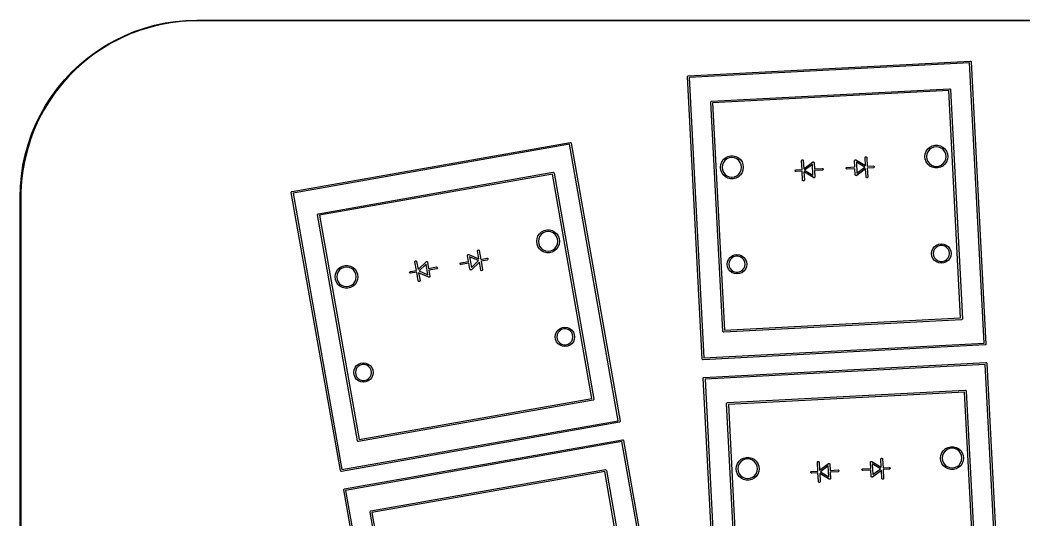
# Model space of a CAD drawing. Extents: x 66 to 221, y -158 to -58.
# Drawn here: x 66 to 122.9, y -86.3 to -58 of the extents above; entities that cross this region are included whole.
import ezdxf

# ---------------------------------------------------------------- set-up
doc = ezdxf.new("R2010")
doc.units = 0
doc.layers.add('BLACK', color=7, linetype='CONTINUOUS')

msp = doc.modelspace()

# ---------------------------------------------------------------- linework, layer by layer
at = {"layer": 'BLACK', "linetype": 'CONTINUOUS'}
for p, q in [((74.79162, -58.048094), (75.394706, -57.99329)), ((75.698587, -58.025), (75.096862, -58.061398)), ((75.394706, -57.99329), (76, -57.975)), ((76, -58.025), (75.698587, -58.025)), ((76, -57.975), (177, -57.975)), ((177, -58.025), (76, -58.025)), ((72.744642, -58.56633), (72.18099, -58.780095)), ((72.445086, -58.626462), (73.017532, -58.428923)), ((73.320172, -58.386988), (72.744642, -58.56633)), ((73.017532, -58.428923), (73.60086, -58.266308)), ((73.90548, -58.242722), (73.320172, -58.386988)), ((73.60086, -58.266308), (74.192943, -58.13921)), ((74.498432, -58.13406), (73.90548, -58.242722)), ((74.192943, -58.13921), (74.79162, -58.048094)), ((75.096862, -58.061398), (74.498432, -58.13406)), ((70.813688, -59.420793), (71.34115, -59.123303)), ((71.631274, -59.027503), (71.097499, -59.307649)), ((71.34115, -59.123303), (71.885612, -58.858204)), ((72.18099, -58.780095), (71.631274, -59.027503)), ((71.885612, -58.858204), (72.445086, -58.626462)), ((70.581612, -59.619514), (70.085496, -59.961958)), ((70.305151, -59.749587), (70.813688, -59.420793)), ((71.097499, -59.307649), (70.581612, -59.619514)), ((69.352195, -60.49618), (69.817393, -60.108486)), ((70.085496, -59.961958), (69.610962, -60.333732)), ((69.817393, -60.108486), (70.305151, -59.749587)), ((103.836448, -61.133929), (119.814521, -60.296554)), ((119.814521, -60.296554), (119.833828, -60.299353)), ((119.833828, -60.299353), (119.835441, -60.300805)), ((69.159741, -60.733479), (68.733479, -61.159741)), ((68.911255, -60.911255), (69.352195, -60.49618)), ((69.610962, -60.333732), (69.159741, -60.733479)), ((119.769916, -60.400803), (103.894434, -61.232802)), ((120.601965, -76.277242), (119.769916, -60.400803)), ((119.835441, -60.300805), (119.83665, -60.300981)), ((119.83665, -60.300981), (119.865089, -60.326588)), ((119.865089, -60.326588), (119.869891, -60.345496)), ((119.869891, -60.345496), (120.707266, -76.323569)), ((68.108486, -61.817393), (68.49618, -61.352195)), ((68.733479, -61.159741), (68.333732, -61.610962)), ((68.49618, -61.352195), (68.911255, -60.911255)), ((103.789134, -61.186477), (103.791933, -61.16717)), ((104.626509, -77.164548), (103.789134, -61.186477)), ((103.791933, -61.16717), (103.81754, -61.138731)), ((103.81754, -61.138731), (103.836448, -61.133929)), ((103.894434, -61.232802), (104.726483, -77.109241)), ((67.749587, -62.305151), (68.108486, -61.817393)), ((68.333732, -61.610962), (67.961958, -62.085496)), ((105.163239, -62.566453), (118.644738, -61.859918)), ((118.600133, -61.964167), (105.221225, -62.665327)), ((119.275174, -74.844718), (118.600133, -61.964167)), ((118.644738, -61.859918), (118.664045, -61.862717)), ((118.664045, -61.862717), (118.665658, -61.864169)), ((118.665658, -61.864169), (118.666867, -61.864345)), ((118.666867, -61.864345), (118.695306, -61.889952)), ((118.695306, -61.889952), (118.700108, -61.90886)), ((118.700108, -61.90886), (119.380475, -74.891044)), ((67.420793, -62.813688), (67.749587, -62.305151)), ((67.961958, -62.085496), (67.619514, -62.581612)), ((105.118724, -62.599694), (105.144331, -62.571255)), ((105.144331, -62.571255), (105.163239, -62.566453)), ((67.307649, -63.097499), (67.027503, -63.631274)), ((67.123303, -63.34115), (67.420793, -62.813688)), ((67.619514, -62.581612), (67.307649, -63.097499)), ((105.115925, -62.619001), (105.118724, -62.599694)), ((105.796292, -75.601185), (105.115925, -62.619001)), ((105.221225, -62.665327), (105.896266, -75.545877)), ((67.027503, -63.631274), (66.780095, -64.18099)), ((66.858204, -63.885612), (67.123303, -63.34115)), ((66.780095, -64.18099), (66.56633, -64.744642)), ((66.626462, -64.445086), (66.858204, -63.885612)), ((66.56633, -64.744642), (66.386988, -65.320172)), ((66.428923, -65.017532), (66.626462, -64.445086)), ((66.386988, -65.320172), (66.242722, -65.90548)), ((66.266308, -65.60086), (66.428923, -65.017532)), ((81.386552, -67.679112), (97.143477, -64.900742)), ((97.111909, -65.00965), (81.456156, -67.770182)), ((99.872606, -80.666346), (97.111909, -65.00965)), ((97.143477, -64.900742), (97.162981, -64.901167)), ((97.162981, -64.901167), (97.164759, -64.902412)), ((97.164759, -64.902412), (97.165979, -64.902439)), ((97.165979, -64.902439), (97.197327, -64.924389)), ((97.197327, -64.924389), (97.204397, -64.942572)), ((97.204397, -64.942572), (99.982768, -80.699495)), ((117.266626, -65.550502), (117.322192, -65.403987)), ((117.322192, -65.403987), (117.411206, -65.275027)), ((117.411206, -65.275027), (117.528496, -65.171117)), ((117.505473, -65.313792), (117.417314, -65.428684)), ((117.620365, -65.225633), (117.505473, -65.313792)), ((117.528496, -65.171117), (117.667245, -65.098296)), ((117.754159, -65.170214), (117.620365, -65.225633)), ((117.667245, -65.098296), (117.819389, -65.060796)), ((117.897738, -65.151311), (117.754159, -65.170214)), ((117.819389, -65.060796), (117.976087, -65.060796)), ((118.041317, -65.170214), (117.897738, -65.151311)), ((117.976087, -65.060796), (118.128231, -65.098296)), ((118.175111, -65.225633), (118.041317, -65.170214)), ((118.128231, -65.098296), (118.26698, -65.171117)), ((118.290003, -65.313792), (118.175111, -65.225633)), ((118.26698, -65.171117), (118.38427, -65.275027)), ((118.378162, -65.428684), (118.290003, -65.313792)), ((118.38427, -65.275027), (118.473284, -65.403987)), ((118.473284, -65.403987), (118.52885, -65.550502)), ((66.242722, -65.90548), (66.13406, -66.498432)), ((66.13921, -66.192943), (66.266308, -65.60086)), ((105.735268, -66.009456), (105.824282, -65.880496)), ((105.824282, -65.880496), (105.941572, -65.776586)), ((105.918549, -65.919261), (105.83039, -66.034153)), ((106.033441, -65.831102), (105.918549, -65.919261)), ((105.941572, -65.776586), (106.080321, -65.703765)), ((106.167235, -65.775683), (106.033441, -65.831102)), ((106.080321, -65.703765), (106.232465, -65.666265)), ((106.310814, -65.75678), (106.167235, -65.775683)), ((106.232465, -65.666265), (106.389163, -65.666265)), ((106.454393, -65.775683), (106.310814, -65.75678)), ((106.389163, -65.666265), (106.541307, -65.703765)), ((106.588187, -65.831102), (106.454393, -65.775683)), ((106.541307, -65.703765), (106.680056, -65.776586)), ((106.703079, -65.919261), (106.588187, -65.831102)), ((106.680056, -65.776586), (106.797346, -65.880496)), ((106.791238, -66.034153), (106.703079, -65.919261)), ((106.797346, -65.880496), (106.88636, -66.009456)), ((110.261624, -65.940357), (110.264423, -65.92105)), ((110.287792, -66.439671), (110.261624, -65.940357)), ((110.264423, -65.92105), (110.29003, -65.892611)), ((110.29003, -65.892611), (110.328245, -65.890608)), ((110.328245, -65.890608), (110.356684, -65.916215)), ((110.356684, -65.916215), (110.361486, -65.935123)), ((110.361486, -65.935123), (110.385381, -66.391071)), ((113.26602, -65.942477), (113.26708, -65.935164)), ((113.284337, -66.291997), (113.26602, -65.942477)), ((113.266461, -65.932737), (113.267745, -65.930572)), ((113.26708, -65.935164), (113.266461, -65.932737)), ((113.267745, -65.930572), (113.268819, -65.92317)), ((113.268819, -65.92317), (113.278561, -65.91235)), ((113.278561, -65.91235), (113.285993, -65.899829)), ((113.285993, -65.899829), (113.290981, -65.898556)), ((113.290981, -65.898556), (113.294426, -65.894731)), ((113.294426, -65.894731), (113.308965, -65.893968)), ((113.308965, -65.893968), (113.323074, -65.89037)), ((113.323074, -65.89037), (113.330128, -65.892859)), ((113.330128, -65.892859), (113.332641, -65.892728)), ((113.332641, -65.892728), (113.334501, -65.894403)), ((113.334501, -65.894403), (113.341471, -65.896863)), ((113.341471, -65.896863), (113.881242, -66.217229)), ((113.857347, -65.761281), (113.860146, -65.741974)), ((113.881242, -66.217229), (113.857347, -65.761281)), ((113.860146, -65.741974), (113.885753, -65.713535)), ((113.885753, -65.713535), (113.923968, -65.711532)), ((113.923968, -65.711532), (113.952407, -65.737139)), ((113.952407, -65.737139), (113.957209, -65.756047)), ((113.957209, -65.756047), (113.983377, -66.255362)), ((117.247738, -65.706057), (117.266626, -65.550502)), ((117.266626, -65.861612), (117.247738, -65.706057)), ((117.322192, -66.008127), (117.266626, -65.861612)), ((117.361895, -65.562478), (117.342992, -65.706057)), ((117.342992, -65.706057), (117.361895, -65.849636)), ((117.417314, -65.428684), (117.361895, -65.562478)), ((117.361895, -65.849636), (117.417314, -65.98343)), ((117.417314, -65.98343), (117.505473, -66.098322)), ((118.290003, -66.098322), (118.378162, -65.98343)), ((118.433581, -65.562478), (118.378162, -65.428684)), ((118.378162, -65.98343), (118.433581, -65.849636)), ((118.452484, -65.706057), (118.433581, -65.562478)), ((118.433581, -65.849636), (118.452484, -65.706057)), ((118.52885, -65.861612), (118.473284, -66.008127)), ((118.52885, -65.550502), (118.547738, -65.706057)), ((118.547738, -65.706057), (118.52885, -65.861612)), ((66.048094, -66.79162), (66.13921, -66.192943)), ((66.13406, -66.498432), (66.061398, -67.096862)), ((105.660814, -66.311526), (105.679702, -66.155971)), ((105.679702, -66.467081), (105.660814, -66.311526)), ((105.679702, -66.155971), (105.735268, -66.009456)), ((105.735268, -66.613596), (105.679702, -66.467081)), ((105.774971, -66.167947), (105.756068, -66.311526)), ((105.756068, -66.311526), (105.774971, -66.455105)), ((105.83039, -66.034153), (105.774971, -66.167947)), ((105.774971, -66.455105), (105.83039, -66.588899)), ((106.846657, -66.167947), (106.791238, -66.034153)), ((106.791238, -66.588899), (106.846657, -66.455105)), ((106.86556, -66.311526), (106.846657, -66.167947)), ((106.846657, -66.455105), (106.86556, -66.311526)), ((106.88636, -66.009456), (106.941926, -66.155971)), ((106.941926, -66.467081), (106.88636, -66.613596)), ((106.941926, -66.155971), (106.960814, -66.311526)), ((106.960814, -66.311526), (106.941926, -66.467081)), ((109.893756, -66.491231), (109.919363, -66.462792)), ((109.895759, -66.529446), (109.893756, -66.491231)), ((109.924198, -66.555053), (109.895759, -66.529446)), ((109.919363, -66.462792), (109.938271, -66.45799)), ((109.943505, -66.557852), (109.924198, -66.555053)), ((109.938271, -66.45799), (110.287792, -66.439671)), ((110.293025, -66.539533), (109.943505, -66.557852)), ((110.319194, -67.038849), (110.293025, -66.539533)), ((110.385381, -66.391071), (110.888709, -66.016039)), ((110.873541, -66.152047), (110.430355, -66.482268)), ((110.430355, -66.482268), (110.905631, -66.764355)), ((110.905631, -66.764355), (110.873541, -66.152047)), ((110.888709, -66.016039), (110.895382, -66.012864)), ((110.895382, -66.012864), (110.897058, -66.011004)), ((110.897058, -66.011004), (110.89957, -66.010872)), ((110.89957, -66.010872), (110.906326, -66.007659)), ((110.906326, -66.007659), (110.920733, -66.009763)), ((110.920733, -66.009763), (110.935273, -66.009001)), ((110.935273, -66.009001), (110.939097, -66.012444)), ((110.939097, -66.012444), (110.944193, -66.013189)), ((110.944193, -66.013189), (110.952895, -66.024868)), ((110.952895, -66.024868), (110.963712, -66.034608)), ((110.963712, -66.034608), (110.965552, -66.041855)), ((110.965552, -66.041855), (110.967058, -66.043876)), ((110.967058, -66.043876), (110.966695, -66.046356)), ((110.966695, -66.046356), (110.968514, -66.053516)), ((110.968514, -66.053516), (110.986831, -66.403037)), ((110.986831, -66.403037), (111.436215, -66.379486)), ((111.441449, -66.479348), (110.992065, -66.502899)), ((110.992065, -66.502899), (111.010383, -66.852419)), ((111.436215, -66.379486), (111.455522, -66.382285)), ((111.460357, -66.474546), (111.441449, -66.479348)), ((111.455522, -66.382285), (111.483961, -66.407892)), ((111.485964, -66.446107), (111.460357, -66.474546)), ((111.483961, -66.407892), (111.485964, -66.446107)), ((112.790438, -66.34879), (112.816045, -66.320351)), ((112.792441, -66.387005), (112.790438, -66.34879)), ((112.82088, -66.412612), (112.792441, -66.387005)), ((112.816045, -66.320351), (112.834953, -66.315549)), ((112.840187, -66.415411), (112.82088, -66.412612)), ((112.834953, -66.315549), (113.284337, -66.291997)), ((113.28957, -66.391859), (112.840187, -66.415411)), ((113.307888, -66.74138), (113.28957, -66.391859)), ((113.846047, -66.312627), (113.370771, -66.03054)), ((113.370771, -66.03054), (113.40286, -66.642849)), ((113.891021, -66.403824), (113.387693, -66.778858)), ((113.40286, -66.642849), (113.846047, -66.312627)), ((113.914916, -66.859773), (113.891021, -66.403824)), ((113.983377, -66.255362), (114.332897, -66.237045)), ((114.338131, -66.336907), (113.98861, -66.355224)), ((113.98861, -66.355224), (114.014778, -66.85454)), ((114.332897, -66.237045), (114.352204, -66.239844)), ((114.357039, -66.332105), (114.338131, -66.336907)), ((114.352204, -66.239844), (114.380643, -66.265451)), ((114.382646, -66.303666), (114.357039, -66.332105)), ((114.380643, -66.265451), (114.382646, -66.303666)), ((117.411206, -66.137087), (117.322192, -66.008127)), ((117.528496, -66.240997), (117.411206, -66.137087)), ((117.505473, -66.098322), (117.620365, -66.186481)), ((117.667245, -66.313818), (117.528496, -66.240997)), ((117.620365, -66.186481), (117.754159, -66.2419)), ((117.819389, -66.351318), (117.667245, -66.313818)), ((117.754159, -66.2419), (117.897738, -66.260803)), ((117.976087, -66.351318), (117.819389, -66.351318)), ((117.897738, -66.260803), (118.041317, -66.2419)), ((118.128231, -66.313818), (117.976087, -66.351318)), ((118.041317, -66.2419), (118.175111, -66.186481)), ((118.26698, -66.240997), (118.128231, -66.313818)), ((118.175111, -66.186481), (118.290003, -66.098322)), ((118.38427, -66.137087), (118.26698, -66.240997)), ((118.473284, -66.008127), (118.38427, -66.137087)), ((65.99329, -67.394706), (66.048094, -66.79162)), ((66.061398, -67.096862), (66.025, -67.698587)), ((82.878034, -68.939263), (96.172938, -66.595013)), ((96.141371, -66.703922), (82.947639, -69.030331)), ((98.381124, -79.406196), (96.141371, -66.703922)), ((96.172938, -66.595013), (96.192443, -66.595438)), ((96.192443, -66.595438), (96.194223, -66.596684)), ((96.194223, -66.596684), (96.195443, -66.596711)), ((96.195443, -66.596711), (96.226791, -66.618661)), ((96.226791, -66.618661), (96.233861, -66.636844)), ((96.233861, -66.636844), (98.491285, -79.439346)), ((105.824282, -66.742556), (105.735268, -66.613596)), ((105.941572, -66.846466), (105.824282, -66.742556)), ((105.83039, -66.588899), (105.918549, -66.703791)), ((105.918549, -66.703791), (106.033441, -66.79195)), ((106.080321, -66.919287), (105.941572, -66.846466)), ((106.033441, -66.79195), (106.167235, -66.847369)), ((106.232465, -66.956787), (106.080321, -66.919287)), ((106.167235, -66.847369), (106.310814, -66.866272)), ((106.389163, -66.956787), (106.232465, -66.956787)), ((106.310814, -66.866272), (106.454393, -66.847369)), ((106.541307, -66.919287), (106.389163, -66.956787)), ((106.454393, -66.847369), (106.588187, -66.79195)), ((106.680056, -66.846466), (106.541307, -66.919287)), ((106.588187, -66.79195), (106.703079, -66.703791)), ((106.797346, -66.742556), (106.680056, -66.846466)), ((106.703079, -66.703791), (106.791238, -66.588899)), ((106.88636, -66.613596), (106.797346, -66.742556)), ((110.323996, -67.057758), (110.319194, -67.038849)), ((110.352435, -67.083364), (110.323996, -67.057758)), ((110.39065, -67.081362), (110.352435, -67.083364)), ((110.416257, -67.052922), (110.39065, -67.081362)), ((110.934932, -66.898033), (110.39516, -66.577666)), ((110.39516, -66.577666), (110.419056, -67.033615)), ((110.419056, -67.033615), (110.416257, -67.052922)), ((110.941901, -66.900492), (110.934932, -66.898033)), ((110.943762, -66.902168), (110.941901, -66.900492)), ((110.946274, -66.902036), (110.943762, -66.902168)), ((110.953329, -66.904526), (110.946274, -66.902036)), ((110.967437, -66.900927), (110.953329, -66.904526)), ((110.981977, -66.900165), (110.967437, -66.900927)), ((110.985421, -66.896339), (110.981977, -66.900165)), ((110.99041, -66.895067), (110.985421, -66.896339)), ((110.997841, -66.882545), (110.99041, -66.895067)), ((111.007584, -66.871726), (110.997841, -66.882545)), ((111.008657, -66.864323), (111.007584, -66.871726)), ((111.009942, -66.862159), (111.008657, -66.864323)), ((111.010383, -66.852419), (111.009322, -66.859731)), ((111.009322, -66.859731), (111.009942, -66.862159)), ((113.309706, -66.748542), (113.307888, -66.74138)), ((113.309345, -66.751021), (113.309706, -66.748542)), ((113.310848, -66.753039), (113.309345, -66.751021)), ((113.31269, -66.760289), (113.310848, -66.753039)), ((113.323508, -66.77003), (113.31269, -66.760289)), ((113.332209, -66.781707), (113.323508, -66.77003)), ((113.337303, -66.782451), (113.332209, -66.781707)), ((113.341129, -66.785896), (113.337303, -66.782451)), ((113.35567, -66.785133), (113.341129, -66.785896)), ((113.370076, -66.787238), (113.35567, -66.785133)), ((113.376831, -66.784024), (113.370076, -66.787238)), ((113.379344, -66.783893), (113.376831, -66.784024)), ((113.381019, -66.782032), (113.379344, -66.783893)), ((113.387693, -66.778858), (113.381019, -66.782032)), ((113.919718, -66.878682), (113.914916, -66.859773)), ((113.948157, -66.904288), (113.919718, -66.878682)), ((113.986372, -66.902286), (113.948157, -66.904288)), ((114.011979, -66.873847), (113.986372, -66.902286)), ((114.014778, -66.85454), (114.011979, -66.873847)), ((65.975, -68), (65.99329, -67.394706)), ((81.346419, -67.71753), (81.368369, -67.686182)), ((81.368369, -67.686182), (81.386552, -67.679112)), ((65.975, -121.574927), (65.975, -68)), ((66.025, -67.698587), (66.025, -68)), ((66.025, -68), (66.025, -121.574927)), ((81.345994, -67.737034), (81.346419, -67.71753)), ((84.124365, -83.493958), (81.345994, -67.737034)), ((81.456156, -67.770182), (84.216854, -83.426879)), ((82.837476, -68.997185), (82.837901, -68.977681)), ((85.094902, -81.799686), (82.837476, -68.997185)), ((82.837901, -68.977681), (82.859851, -68.946333)), ((82.859851, -68.946333), (82.878034, -68.939263)), ((82.947639, -69.030331), (85.18739, -81.732607)), ((95.4137, -70.072491), (95.53099, -69.968581)), ((95.53099, -69.968581), (95.669739, -69.89576)), ((95.756654, -69.967677), (95.62286, -70.023096)), ((95.669739, -69.89576), (95.821884, -69.858259)), ((95.900233, -69.948774), (95.756654, -69.967677)), ((95.821884, -69.858259), (95.978582, -69.858259)), ((96.043812, -69.967677), (95.900233, -69.948774)), ((95.978582, -69.858259), (96.130727, -69.89576)), ((96.177607, -70.023096), (96.043812, -69.967677)), ((96.130727, -69.89576), (96.269476, -69.968581)), ((96.269476, -69.968581), (96.386766, -70.072491)), ((95.250232, -70.503521), (95.26912, -70.347966)), ((95.26912, -70.659076), (95.250232, -70.503521)), ((95.26912, -70.347966), (95.324686, -70.20145)), ((95.324686, -70.20145), (95.4137, -70.072491)), ((95.364389, -70.359942), (95.345486, -70.503521)), ((95.345486, -70.503521), (95.364389, -70.6471)), ((95.419808, -70.226148), (95.364389, -70.359942)), ((95.507968, -70.111256), (95.419808, -70.226148)), ((95.62286, -70.023096), (95.507968, -70.111256)), ((96.292498, -70.111256), (96.177607, -70.023096)), ((96.380658, -70.226148), (96.292498, -70.111256)), ((96.436077, -70.359942), (96.380658, -70.226148)), ((96.386766, -70.072491), (96.47578, -70.20145)), ((96.45498, -70.503521), (96.436077, -70.359942)), ((96.436077, -70.6471), (96.45498, -70.503521)), ((96.47578, -70.20145), (96.531346, -70.347966)), ((96.531346, -70.347966), (96.550234, -70.503521)), ((96.550234, -70.503521), (96.531346, -70.659076)), ((91.896689, -71.050732), (91.897114, -71.031228)), ((91.975971, -71.50037), (91.896689, -71.050732)), ((91.897114, -71.031228), (91.919064, -70.99988)), ((91.919064, -70.99988), (91.956751, -70.993235)), ((91.956751, -70.993235), (91.988099, -71.015185)), ((91.988099, -71.015185), (91.995169, -71.033368)), ((91.995169, -71.033368), (92.081992, -71.525771)), ((95.324686, -70.805592), (95.26912, -70.659076)), ((95.4137, -70.934551), (95.324686, -70.805592)), ((95.364389, -70.6471), (95.419808, -70.780895)), ((95.53099, -71.038461), (95.4137, -70.934551)), ((95.419808, -70.780895), (95.507968, -70.895786)), ((95.507968, -70.895786), (95.622859, -70.983946)), ((95.669739, -71.111282), (95.53099, -71.038461)), ((95.622859, -70.983946), (95.756654, -71.039365)), ((95.756654, -71.039365), (95.900233, -71.058268)), ((95.900233, -71.058268), (96.043812, -71.039365)), ((96.043812, -71.039365), (96.177607, -70.983946)), ((96.269476, -71.038461), (96.130727, -71.111282)), ((96.177607, -70.983946), (96.292498, -70.895786)), ((96.386766, -70.934551), (96.269476, -71.038461)), ((96.292498, -70.895786), (96.380658, -70.780895)), ((96.380658, -70.780895), (96.436077, -70.6471)), ((96.47578, -70.805592), (96.386766, -70.934551)), ((96.531346, -70.659076), (96.47578, -70.805592)), ((117.632764, -71.196891), (117.651505, -71.054541)), ((117.651505, -71.054541), (117.70645, -70.921891)), ((117.70645, -70.921891), (117.793855, -70.807982)), ((117.746553, -71.068808), (117.728137, -71.196891)), ((117.800307, -70.951101), (117.746553, -71.068808)), ((117.793855, -70.807982), (117.907764, -70.720577)), ((117.885047, -70.853307), (117.800307, -70.951101)), ((117.993905, -70.783348), (117.885047, -70.853307)), ((117.907764, -70.720577), (118.040414, -70.665632)), ((118.118064, -70.746891), (117.993905, -70.783348)), ((118.040414, -70.665632), (118.182764, -70.646891)), ((118.247464, -70.746891), (118.118064, -70.746891)), ((118.182764, -70.646891), (118.325114, -70.665632)), ((118.371623, -70.783348), (118.247464, -70.746891)), ((118.325114, -70.665632), (118.457764, -70.720577)), ((118.480481, -70.853307), (118.371623, -70.783348)), ((118.457764, -70.720577), (118.571673, -70.807982)), ((118.565221, -70.951101), (118.480481, -70.853307)), ((118.618975, -71.068808), (118.565221, -70.951101)), ((118.571673, -70.807982), (118.659078, -70.921891)), ((118.637391, -71.196891), (118.618975, -71.068808)), ((118.659078, -70.921891), (118.714023, -71.054541)), ((118.714023, -71.054541), (118.732764, -71.196891)), ((88.34959, -71.666682), (88.350015, -71.647178)), ((88.436414, -72.159086), (88.34959, -71.666682)), ((88.350015, -71.647178), (88.371965, -71.61583)), ((88.371965, -71.61583), (88.409652, -71.609185)), ((88.409652, -71.609185), (88.441, -71.631135)), ((88.441, -71.631135), (88.44807, -71.649318)), ((88.44807, -71.649318), (88.527353, -72.098955)), ((88.527353, -72.098955), (88.981225, -71.665377)), ((88.981225, -71.665377), (88.987461, -71.661413)), ((88.987461, -71.661413), (88.988898, -71.659361)), ((88.988898, -71.659361), (88.991377, -71.658923)), ((88.991377, -71.658923), (88.997689, -71.654912)), ((88.997689, -71.654912), (89.012242, -71.655244)), ((89.012242, -71.655244), (89.026585, -71.652716)), ((89.026585, -71.652716), (89.030802, -71.655669)), ((89.030802, -71.655669), (89.035948, -71.655787)), ((89.035948, -71.655787), (89.046003, -71.666312)), ((89.046003, -71.666312), (89.057933, -71.674666)), ((89.057933, -71.674666), (89.060644, -71.681638)), ((90.949464, -71.725468), (91.392627, -71.647326)), ((91.331102, -71.29292), (91.332113, -71.290615)), ((91.332011, -71.295252), (91.331102, -71.29292)), ((91.331851, -71.302641), (91.332011, -71.295252)), ((91.392627, -71.647326), (91.331851, -71.302641)), ((91.332113, -71.290615), (91.332276, -71.283137)), ((91.332276, -71.283137), (91.340628, -71.271208)), ((91.340628, -71.271208), (91.346478, -71.257877)), ((91.346478, -71.257877), (91.351272, -71.256006)), ((91.351272, -71.256006), (91.354226, -71.251789)), ((91.354226, -71.251789), (91.368568, -71.24926)), ((91.368568, -71.24926), (91.38213, -71.24397)), ((91.38213, -71.24397), (91.389434, -71.245581)), ((91.389434, -71.245581), (91.391913, -71.245144)), ((91.391913, -71.245144), (91.393964, -71.24658)), ((91.393964, -71.24658), (91.40118, -71.248172)), ((91.40118, -71.248172), (91.975971, -71.50037)), ((91.952665, -71.599346), (91.446554, -71.377283)), ((91.446554, -71.377283), (91.553025, -71.981118)), ((91.553025, -71.981118), (91.952665, -71.599346)), ((92.081992, -71.525771), (92.426675, -71.464995)), ((92.44404, -71.563475), (92.099357, -71.624251)), ((92.099357, -71.624251), (92.186182, -72.116657)), ((92.426675, -71.464995), (92.446179, -71.46542)), ((92.462222, -71.556405), (92.44404, -71.563475)), ((92.446179, -71.46542), (92.477527, -71.48737)), ((92.484172, -71.525057), (92.462222, -71.556405)), ((92.477527, -71.48737), (92.484172, -71.525057)), ((95.821884, -71.148783), (95.669739, -71.111282)), ((95.978582, -71.148783), (95.821884, -71.148783)), ((96.130727, -71.111282), (95.978582, -71.148783)), ((106.051485, -71.805617), (106.070226, -71.663267)), ((106.070226, -71.663267), (106.125171, -71.530618)), ((106.125171, -71.530618), (106.212576, -71.416709)), ((106.165274, -71.677534), (106.146858, -71.805617)), ((106.219028, -71.559828), (106.165274, -71.677534)), ((106.212576, -71.416709), (106.326485, -71.329304)), ((106.303767, -71.462034), (106.219028, -71.559828)), ((106.412626, -71.392075), (106.303767, -71.462034)), ((106.326485, -71.329304), (106.459134, -71.274359)), ((106.536784, -71.355618), (106.412626, -71.392075)), ((106.459134, -71.274359), (106.601484, -71.255618)), ((106.666184, -71.355618), (106.536784, -71.355618)), ((106.601484, -71.255618), (106.743834, -71.274359)), ((106.790342, -71.392075), (106.666184, -71.355618)), ((106.743834, -71.274359), (106.876484, -71.329304)), ((106.899201, -71.462034), (106.790342, -71.392075)), ((106.876484, -71.329304), (106.990392, -71.416709)), ((106.98394, -71.559828), (106.899201, -71.462034)), ((107.037694, -71.677534), (106.98394, -71.559828)), ((106.990392, -71.416709), (107.077797, -71.530618)), ((107.05611, -71.805617), (107.037694, -71.677534)), ((107.077797, -71.530618), (107.132742, -71.663267)), ((107.132742, -71.663267), (107.151483, -71.805617)), ((117.651505, -71.339241), (117.632764, -71.196891)), ((117.70645, -71.471891), (117.651505, -71.339241)), ((117.793855, -71.5858), (117.70645, -71.471891)), ((117.728137, -71.196891), (117.746553, -71.324974)), ((117.746553, -71.324974), (117.800307, -71.442681)), ((117.907764, -71.673205), (117.793855, -71.5858)), ((117.800307, -71.442681), (117.885047, -71.540475)), ((117.885047, -71.540475), (117.993905, -71.610434)), ((118.040414, -71.72815), (117.907764, -71.673205)), ((117.993905, -71.610434), (118.118064, -71.646891)), ((118.118064, -71.646891), (118.247464, -71.646891)), ((118.247464, -71.646891), (118.371623, -71.610434)), ((118.457764, -71.673205), (118.325114, -71.72815)), ((118.371623, -71.610434), (118.480481, -71.540475)), ((118.571673, -71.5858), (118.457764, -71.673205)), ((118.480481, -71.540475), (118.565221, -71.442681)), ((118.565221, -71.442681), (118.618975, -71.324974)), ((118.659078, -71.471891), (118.571673, -71.5858)), ((118.618975, -71.324974), (118.637391, -71.196891)), ((118.714023, -71.339241), (118.659078, -71.471891)), ((118.732764, -71.196891), (118.714023, -71.339241)), ((83.842352, -72.361012), (83.897918, -72.214496)), ((83.897918, -72.214496), (83.986932, -72.085537)), ((83.99304, -72.239194), (83.937621, -72.372988)), ((83.986932, -72.085537), (84.104222, -71.981627)), ((84.0812, -72.124302), (83.99304, -72.239194)), ((84.196092, -72.036142), (84.0812, -72.124302)), ((84.104222, -71.981627), (84.242971, -71.908806)), ((84.329886, -71.980723), (84.196092, -72.036142)), ((84.242971, -71.908806), (84.395116, -71.871305)), ((84.473465, -71.96182), (84.329886, -71.980723)), ((84.395116, -71.871305), (84.551814, -71.871305)), ((84.617044, -71.980723), (84.473465, -71.96182)), ((84.551814, -71.871305), (84.703959, -71.908806)), ((84.750839, -72.036142), (84.617044, -71.980723)), ((84.703959, -71.908806), (84.842708, -71.981627)), ((84.86573, -72.124302), (84.750839, -72.036142)), ((84.842708, -71.981627), (84.959998, -72.085537)), ((84.95389, -72.239194), (84.86573, -72.124302)), ((85.009309, -72.372988), (84.95389, -72.239194)), ((84.959998, -72.085537), (85.049012, -72.214496)), ((85.049012, -72.214496), (85.104578, -72.361012)), ((88.0516, -72.258281), (88.07355, -72.226933)), ((88.07355, -72.226933), (88.091733, -72.219863)), ((88.091733, -72.219863), (88.436414, -72.159086)), ((88.982746, -71.80222), (88.583106, -72.183991)), ((88.583106, -72.183991), (89.089218, -72.406053)), ((89.089218, -72.406053), (88.982746, -71.80222)), ((89.060644, -71.681638), (89.062382, -71.683458)), ((89.062382, -71.683458), (89.062324, -71.68596)), ((89.062324, -71.68596), (89.065003, -71.692849)), ((89.065003, -71.692849), (89.12578, -72.037533)), ((89.12578, -72.037533), (89.568944, -71.959391)), ((89.586309, -72.057871), (89.143145, -72.136013)), ((89.143145, -72.136013), (89.203922, -72.480696)), ((89.568944, -71.959391), (89.588448, -71.959816)), ((89.604492, -72.050801), (89.586309, -72.057871)), ((89.588448, -71.959816), (89.619796, -71.981766)), ((89.626442, -72.019453), (89.604492, -72.050801)), ((89.619796, -71.981766), (89.626442, -72.019453)), ((90.909331, -71.763886), (90.931281, -71.732538)), ((90.915976, -71.801573), (90.909331, -71.763886)), ((90.947324, -71.823523), (90.915976, -71.801573)), ((90.931281, -71.732538), (90.949464, -71.725468)), ((90.966828, -71.823948), (90.947324, -71.823523)), ((91.409992, -71.745806), (90.966828, -71.823948)), ((91.470769, -72.09049), (91.409992, -71.745806)), ((91.473447, -72.097377), (91.470769, -72.09049)), ((91.47339, -72.09988), (91.473447, -72.097377)), ((91.475127, -72.101698), (91.47339, -72.09988)), ((91.477839, -72.108672), (91.475127, -72.101698)), ((91.489768, -72.117025), (91.477839, -72.108672)), ((91.499824, -72.127551), (91.489768, -72.117025)), ((91.504969, -72.127668), (91.499824, -72.127551)), ((91.509187, -72.130622), (91.504969, -72.127668)), ((91.523529, -72.128093), (91.509187, -72.130622)), ((91.538082, -72.128426), (91.523529, -72.128093)), ((91.544393, -72.124414), (91.538082, -72.128426)), ((91.546874, -72.123977), (91.544393, -72.124414)), ((91.548311, -72.121924), (91.546874, -72.123977)), ((91.554547, -72.117961), (91.548311, -72.121924)), ((92.008418, -71.684383), (91.554547, -72.117961)), ((92.087702, -72.134022), (92.008418, -71.684383)), ((92.094772, -72.152204), (92.087702, -72.134022)), ((92.12612, -72.174154), (92.094772, -72.152204)), ((92.163807, -72.167509), (92.12612, -72.174154)), ((92.185757, -72.136161), (92.163807, -72.167509)), ((92.186182, -72.116657), (92.185757, -72.136161)), ((106.070226, -71.947967), (106.051485, -71.805617)), ((106.125171, -72.080617), (106.070226, -71.947967)), ((106.212576, -72.194525), (106.125171, -72.080617)), ((106.146858, -71.805617), (106.165274, -71.9337)), ((106.165274, -71.9337), (106.219028, -72.051406)), ((106.326484, -72.28193), (106.212576, -72.194525)), ((106.219028, -72.051406), (106.303767, -72.1492)), ((106.303767, -72.1492), (106.412626, -72.219159)), ((106.412626, -72.219159), (106.536784, -72.255616)), ((106.666184, -72.255616), (106.790342, -72.219159)), ((106.790342, -72.219159), (106.899201, -72.1492)), ((106.990392, -72.194525), (106.876484, -72.28193)), ((106.899201, -72.1492), (106.98394, -72.051406)), ((106.98394, -72.051406), (107.037694, -71.9337)), ((107.077797, -72.080617), (106.990392, -72.194525)), ((107.037694, -71.9337), (107.05611, -71.805617)), ((107.132742, -71.947967), (107.077797, -72.080617)), ((107.151483, -71.805617), (107.132742, -71.947967)), ((118.182764, -71.746891), (118.040414, -71.72815)), ((118.325114, -71.72815), (118.182764, -71.746891)), ((83.823464, -72.516567), (83.842352, -72.361012)), ((83.842352, -72.672122), (83.823464, -72.516567)), ((83.897918, -72.818638), (83.842352, -72.672122)), ((83.937621, -72.372988), (83.918718, -72.516567)), ((83.918718, -72.516567), (83.937621, -72.660146)), ((83.937621, -72.660146), (83.99304, -72.793941)), ((83.99304, -72.793941), (84.0812, -72.908832)), ((84.86573, -72.908832), (84.95389, -72.793941)), ((84.95389, -72.793941), (85.009309, -72.660146)), ((85.028212, -72.516567), (85.009309, -72.372988)), ((85.009309, -72.660146), (85.028212, -72.516567)), ((85.104578, -72.672122), (85.049012, -72.818638)), ((85.104578, -72.361012), (85.123466, -72.516567)), ((85.123466, -72.516567), (85.104578, -72.672122)), ((88.058245, -72.295968), (88.0516, -72.258281)), ((88.089593, -72.317918), (88.058245, -72.295968)), ((88.109097, -72.318343), (88.089593, -72.317918)), ((88.453779, -72.257566), (88.109097, -72.318343)), ((88.540604, -72.749971), (88.453779, -72.257566)), ((88.547674, -72.768153), (88.540604, -72.749971)), ((88.579022, -72.790103), (88.547674, -72.768153)), ((89.134592, -72.535165), (88.5598, -72.282968)), ((88.5598, -72.282968), (88.639084, -72.732606)), ((88.616709, -72.783458), (88.579022, -72.790103)), ((88.638659, -72.75211), (88.616709, -72.783458)), ((88.639084, -72.732606), (88.638659, -72.75211)), ((89.141808, -72.536756), (89.134592, -72.535165)), ((89.14386, -72.538193), (89.141808, -72.536756)), ((89.146338, -72.537755), (89.14386, -72.538193)), ((89.153643, -72.539367), (89.146338, -72.537755)), ((89.167204, -72.534076), (89.153643, -72.539367)), ((89.181547, -72.531548), (89.167204, -72.534076)), ((89.1845, -72.52733), (89.181547, -72.531548)), ((89.189295, -72.52546), (89.1845, -72.52733)), ((89.195144, -72.512128), (89.189295, -72.52546)), ((89.203497, -72.5002), (89.195144, -72.512128)), ((89.203659, -72.492721), (89.203497, -72.5002)), ((89.204671, -72.490417), (89.203659, -72.492721)), ((89.203922, -72.480696), (89.203761, -72.488084)), ((89.203761, -72.488084), (89.204671, -72.490417)), ((106.459134, -72.336875), (106.326484, -72.28193)), ((106.601484, -72.355616), (106.459134, -72.336875)), ((106.536784, -72.255616), (106.666184, -72.255616)), ((106.743834, -72.336875), (106.601484, -72.355616)), ((106.876484, -72.28193), (106.743834, -72.336875)), ((83.986932, -72.947597), (83.897918, -72.818638)), ((84.104222, -73.051507), (83.986932, -72.947597)), ((84.0812, -72.908832), (84.196091, -72.996992)), ((84.242971, -73.124328), (84.104222, -73.051507)), ((84.196091, -72.996992), (84.329886, -73.052411)), ((84.395116, -73.161829), (84.242971, -73.124328)), ((84.329886, -73.052411), (84.473465, -73.071314)), ((84.551814, -73.161829), (84.395116, -73.161829)), ((84.473465, -73.071314), (84.617044, -73.052411)), ((84.703959, -73.124328), (84.551814, -73.161829)), ((84.617044, -73.052411), (84.750839, -72.996992)), ((84.842708, -73.051507), (84.703959, -73.124328)), ((84.750839, -72.996992), (84.86573, -72.908832)), ((84.959998, -72.947597), (84.842708, -73.051507)), ((85.049012, -72.818638), (84.959998, -72.947597)), ((119.33316, -74.943592), (105.851662, -75.650128)), ((105.896266, -75.545877), (119.275174, -74.844718)), ((119.352069, -74.93879), (119.33316, -74.943592)), ((119.377676, -74.910351), (119.352069, -74.93879)), ((119.380475, -74.891044), (119.377676, -74.910351)), ((96.32104, -75.77634), (96.375985, -75.64369)), ((96.375985, -75.64369), (96.46339, -75.529781)), ((96.46339, -75.529781), (96.577299, -75.442376)), ((96.554582, -75.575106), (96.469842, -75.6729)), ((96.66344, -75.505147), (96.554582, -75.575106)), ((96.577299, -75.442376), (96.709949, -75.387431)), ((96.787599, -75.46869), (96.66344, -75.505147)), ((96.709949, -75.387431), (96.852299, -75.36869)), ((96.916999, -75.46869), (96.787599, -75.46869)), ((96.852299, -75.36869), (96.994649, -75.387431)), ((97.041158, -75.505147), (96.916999, -75.46869)), ((96.994649, -75.387431), (97.127299, -75.442376)), ((97.150016, -75.575106), (97.041158, -75.505147)), ((97.127299, -75.442376), (97.241208, -75.529781)), ((97.234756, -75.6729), (97.150016, -75.575106)), ((97.241208, -75.529781), (97.328613, -75.64369)), ((97.328613, -75.64369), (97.383558, -75.77634)), ((105.801094, -75.620093), (105.796292, -75.601185)), ((105.829533, -75.6457), (105.801094, -75.620093)), ((105.83074, -75.645875), (105.829533, -75.6457)), ((105.832355, -75.647329), (105.83074, -75.645875)), ((105.851662, -75.650128), (105.832355, -75.647329)), ((96.302299, -75.91869), (96.32104, -75.77634)), ((96.32104, -76.06104), (96.302299, -75.91869)), ((96.375985, -76.19369), (96.32104, -76.06104)), ((96.46339, -76.307599), (96.375985, -76.19369)), ((96.416088, -75.790607), (96.397672, -75.91869)), ((96.397672, -75.91869), (96.416088, -76.046773)), ((96.469842, -75.6729), (96.416088, -75.790607)), ((96.416088, -76.046773), (96.469842, -76.16448)), ((96.469842, -76.16448), (96.554582, -76.262274)), ((97.150016, -76.262274), (97.234756, -76.16448)), ((97.28851, -75.790607), (97.234756, -75.6729)), ((97.234756, -76.16448), (97.28851, -76.046773)), ((97.328613, -76.19369), (97.241208, -76.307599)), ((97.306926, -75.91869), (97.28851, -75.790607)), ((97.28851, -76.046773), (97.306926, -75.91869)), ((97.383558, -76.06104), (97.328613, -76.19369)), ((97.383558, -75.77634), (97.402299, -75.91869)), ((97.402299, -75.91869), (97.383558, -76.06104)), ((96.577299, -76.395004), (96.46339, -76.307599)), ((96.554582, -76.262274), (96.66344, -76.332233)), ((96.709949, -76.449949), (96.577299, -76.395004)), ((96.66344, -76.332233), (96.787599, -76.36869)), ((96.852299, -76.46869), (96.709949, -76.449949)), ((96.787599, -76.36869), (96.916999, -76.36869)), ((96.994649, -76.449949), (96.852299, -76.46869)), ((96.916999, -76.36869), (97.041158, -76.332233)), ((97.127299, -76.395004), (96.994649, -76.449949)), ((97.041158, -76.332233), (97.150016, -76.262274)), ((97.241208, -76.307599), (97.127299, -76.395004)), ((120.659951, -76.376117), (104.681879, -77.213492)), ((104.726483, -77.109241), (120.601965, -76.277242)), ((120.67886, -76.371315), (120.659951, -76.376117)), ((120.704467, -76.342876), (120.67886, -76.371315)), ((120.707266, -76.323569), (120.704467, -76.342876)), ((104.631311, -77.183457), (104.626509, -77.164548)), ((104.65975, -77.209064), (104.631311, -77.183457)), ((104.660957, -77.209239), (104.65975, -77.209064)), ((104.662572, -77.210693), (104.660957, -77.209239)), ((104.681879, -77.213492), (104.662572, -77.210693)), ((84.88153, -77.934281), (84.900271, -77.791931)), ((84.900271, -78.076631), (84.88153, -77.934281)), ((84.900271, -77.791931), (84.955216, -77.659282)), ((84.955216, -77.659282), (85.042621, -77.545373)), ((84.995319, -77.806198), (84.976903, -77.934281)), ((84.976903, -77.934281), (84.995319, -78.062364)), ((85.049073, -77.688492), (84.995319, -77.806198)), ((85.042621, -77.545373), (85.15653, -77.457968)), ((85.133812, -77.590698), (85.049073, -77.688492)), ((85.242671, -77.520739), (85.133812, -77.590698)), ((85.15653, -77.457968), (85.289179, -77.403023)), ((85.366829, -77.484282), (85.242671, -77.520739)), ((85.289179, -77.403023), (85.431529, -77.384282)), ((85.496229, -77.484282), (85.366829, -77.484282)), ((85.431529, -77.384282), (85.573879, -77.403023)), ((85.620387, -77.520739), (85.496229, -77.484282)), ((85.573879, -77.403023), (85.706529, -77.457968)), ((85.729246, -77.590698), (85.620387, -77.520739)), ((85.706529, -77.457968), (85.820437, -77.545373)), ((85.813985, -77.688492), (85.729246, -77.590698)), ((85.867739, -77.806198), (85.813985, -77.688492)), ((85.820437, -77.545373), (85.907842, -77.659282)), ((85.886155, -77.934281), (85.867739, -77.806198)), ((85.867739, -78.062364), (85.886155, -77.934281)), ((85.907842, -77.659282), (85.962787, -77.791931)), ((85.962787, -77.791931), (85.981528, -77.934281)), ((85.981528, -77.934281), (85.962787, -78.076631)), ((104.731393, -78.210494), (120.709466, -77.373119)), ((120.664861, -77.477368), (104.789379, -78.309367)), ((121.49691, -93.353807), (120.664861, -77.477368)), ((120.709466, -77.373119), (120.728773, -77.375918)), ((120.728773, -77.375918), (120.730386, -77.37737)), ((120.730386, -77.37737), (120.731595, -77.377546)), ((120.731595, -77.377546), (120.760034, -77.403153)), ((120.760034, -77.403153), (120.764836, -77.422061)), ((120.764836, -77.422061), (121.602211, -93.400134)), ((84.955216, -78.209281), (84.900271, -78.076631)), ((85.042621, -78.323189), (84.955216, -78.209281)), ((84.995319, -78.062364), (85.049073, -78.18007)), ((85.156529, -78.410594), (85.042621, -78.323189)), ((85.049073, -78.18007), (85.133812, -78.277864)), ((85.133812, -78.277864), (85.242671, -78.347823)), ((85.289179, -78.465539), (85.156529, -78.410594)), ((85.242671, -78.347823), (85.366829, -78.38428)), ((85.431529, -78.48428), (85.289179, -78.465539)), ((85.366829, -78.38428), (85.496229, -78.38428)), ((85.573879, -78.465539), (85.431529, -78.48428)), ((85.496229, -78.38428), (85.620387, -78.347823)), ((85.706529, -78.410594), (85.573879, -78.465539)), ((85.620387, -78.347823), (85.729246, -78.277864)), ((85.820437, -78.323189), (85.706529, -78.410594)), ((85.729246, -78.277864), (85.813985, -78.18007)), ((85.813985, -78.18007), (85.867739, -78.062364)), ((85.907842, -78.209281), (85.820437, -78.323189)), ((85.962787, -78.076631), (85.907842, -78.209281)), ((104.684079, -78.263042), (104.686878, -78.243735)), ((105.521454, -94.241113), (104.684079, -78.263042)), ((104.686878, -78.243735), (104.712485, -78.215296)), ((104.712485, -78.215296), (104.731393, -78.210494)), ((104.789379, -78.309367), (105.621428, -94.185806)), ((106.058184, -79.643018), (119.539683, -78.936483)), ((119.495078, -79.040732), (106.11617, -79.741892)), ((120.170119, -91.921283), (119.495078, -79.040732)), ((119.539683, -78.936483), (119.55899, -78.939282)), ((119.55899, -78.939282), (119.560603, -78.940734)), ((119.560603, -78.940734), (119.561812, -78.94091)), ((119.561812, -78.94091), (119.590251, -78.966517)), ((119.590251, -78.966517), (119.595053, -78.985425)), ((119.595053, -78.985425), (120.27542, -91.967609)), ((98.450727, -79.497268), (85.155823, -81.841516)), ((85.18739, -81.732607), (98.381124, -79.406196)), ((98.46891, -79.490198), (98.450727, -79.497268)), ((98.49086, -79.45885), (98.46891, -79.490198)), ((98.491285, -79.439346), (98.49086, -79.45885)), ((106.01087, -79.695566), (106.013669, -79.676259)), ((106.691237, -92.67775), (106.01087, -79.695566)), ((106.013669, -79.676259), (106.039276, -79.64782)), ((106.039276, -79.64782), (106.058184, -79.643018)), ((106.11617, -79.741892), (106.791211, -92.622442)), ((99.94221, -80.757417), (84.185287, -83.535788)), ((84.216854, -83.426879), (99.872606, -80.666346)), ((99.960393, -80.750347), (99.94221, -80.757417)), ((99.982343, -80.718999), (99.960393, -80.750347)), ((99.982768, -80.699495), (99.982343, -80.718999)), ((84.355936, -84.519324), (100.112861, -81.740954)), ((100.081293, -81.849862), (84.42554, -84.610394)), ((85.101972, -81.817869), (85.094902, -81.799686)), ((85.13332, -81.839819), (85.101972, -81.817869)), ((85.13454, -81.839845), (85.13332, -81.839819)), ((85.136319, -81.841091), (85.13454, -81.839845)), ((85.155823, -81.841516), (85.136319, -81.841091)), ((102.84199, -97.506558), (100.081293, -81.849862)), ((100.112861, -81.740954), (100.132365, -81.741379)), ((100.132365, -81.741379), (100.134143, -81.742624)), ((100.134143, -81.742624), (100.135363, -81.742651)), ((100.135363, -81.742651), (100.166711, -81.764601)), ((100.166711, -81.764601), (100.173781, -81.782784)), ((100.173781, -81.782784), (102.952152, -97.539707)), ((118.161571, -82.627067), (118.217137, -82.480552)), ((118.217137, -82.480552), (118.306151, -82.351592)), ((118.306151, -82.351592), (118.423441, -82.247682)), ((118.400418, -82.390357), (118.312259, -82.505249)), ((118.51531, -82.302198), (118.400418, -82.390357)), ((118.423441, -82.247682), (118.56219, -82.174861)), ((118.649104, -82.246779), (118.51531, -82.302198)), ((118.56219, -82.174861), (118.714334, -82.137361)), ((118.792683, -82.227876), (118.649104, -82.246779)), ((118.714334, -82.137361), (118.871032, -82.137361)), ((118.936262, -82.246779), (118.792683, -82.227876)), ((118.871032, -82.137361), (119.023176, -82.174861)), ((119.070056, -82.302198), (118.936262, -82.246779)), ((119.023176, -82.174861), (119.161925, -82.247682)), ((119.184948, -82.390357), (119.070056, -82.302198)), ((119.161925, -82.247682), (119.279215, -82.351592)), ((119.273107, -82.505249), (119.184948, -82.390357)), ((119.279215, -82.351592), (119.368229, -82.480552)), ((119.368229, -82.480552), (119.423795, -82.627067)), ((106.630213, -83.086021), (106.719227, -82.957061)), ((106.719227, -82.957061), (106.836517, -82.853151)), ((106.813494, -82.995826), (106.725335, -83.110718)), ((106.928386, -82.907667), (106.813494, -82.995826)), ((106.836517, -82.853151), (106.975266, -82.78033)), ((107.06218, -82.852248), (106.928386, -82.907667)), ((106.975266, -82.78033), (107.12741, -82.74283)), ((107.205759, -82.833345), (107.06218, -82.852248)), ((107.12741, -82.74283), (107.284108, -82.74283)), ((107.349338, -82.852248), (107.205759, -82.833345)), ((107.284108, -82.74283), (107.436252, -82.78033)), ((107.483132, -82.907667), (107.349338, -82.852248)), ((107.436252, -82.78033), (107.575001, -82.853151)), ((107.598024, -82.995826), (107.483132, -82.907667)), ((107.575001, -82.853151), (107.692291, -82.957061)), ((107.686183, -83.110718), (107.598024, -82.995826)), ((107.692291, -82.957061), (107.781305, -83.086021)), ((111.156569, -83.016922), (111.159368, -82.997615)), ((111.182737, -83.516236), (111.156569, -83.016922)), ((111.159368, -82.997615), (111.184975, -82.969176)), ((111.184975, -82.969176), (111.22319, -82.967173)), ((111.22319, -82.967173), (111.251629, -82.99278)), ((111.251629, -82.99278), (111.256431, -83.011688)), ((111.256431, -83.011688), (111.280326, -83.467636)), ((114.160965, -83.019042), (114.162025, -83.011729)), ((114.179282, -83.368562), (114.160965, -83.019042)), ((114.161406, -83.009302), (114.16269, -83.007137)), ((114.162025, -83.011729), (114.161406, -83.009302)), ((114.16269, -83.007137), (114.163764, -82.999735)), ((114.163764, -82.999735), (114.173506, -82.988915)), ((114.173506, -82.988915), (114.180938, -82.976394)), ((114.180938, -82.976394), (114.185926, -82.975121)), ((114.185926, -82.975121), (114.189371, -82.971296)), ((114.189371, -82.971296), (114.20391, -82.970533)), ((114.20391, -82.970533), (114.218019, -82.966935)), ((114.218019, -82.966935), (114.225073, -82.969424)), ((114.225073, -82.969424), (114.227586, -82.969293)), ((114.227586, -82.969293), (114.229446, -82.970968)), ((114.229446, -82.970968), (114.236416, -82.973428)), ((114.236416, -82.973428), (114.776187, -83.293794)), ((114.752292, -82.837846), (114.755091, -82.818539)), ((114.776187, -83.293794), (114.752292, -82.837846)), ((114.755091, -82.818539), (114.780698, -82.7901)), ((114.780698, -82.7901), (114.818913, -82.788097)), ((114.818913, -82.788097), (114.847352, -82.813704)), ((114.847352, -82.813704), (114.852154, -82.832612)), ((114.852154, -82.832612), (114.878322, -83.331927)), ((118.142683, -82.782622), (118.161571, -82.627067)), ((118.161571, -82.938177), (118.142683, -82.782622)), ((118.217137, -83.084692), (118.161571, -82.938177)), ((118.25684, -82.639043), (118.237937, -82.782622)), ((118.237937, -82.782622), (118.25684, -82.926201)), ((118.312259, -82.505249), (118.25684, -82.639043)), ((118.25684, -82.926201), (118.312259, -83.059995)), ((119.328526, -82.639043), (119.273107, -82.505249)), ((119.273107, -83.059995), (119.328526, -82.926201)), ((119.347429, -82.782622), (119.328526, -82.639043)), ((119.328526, -82.926201), (119.347429, -82.782622)), ((119.423795, -82.938177), (119.368229, -83.084692)), ((119.423795, -82.627067), (119.442683, -82.782622)), ((119.442683, -82.782622), (119.423795, -82.938177)), ((84.131435, -83.512141), (84.124365, -83.493958)), ((84.162783, -83.534091), (84.131435, -83.512141)), ((84.164004, -83.534117), (84.162783, -83.534091)), ((84.165783, -83.535363), (84.164004, -83.534117)), ((84.185287, -83.535788), (84.165783, -83.535363)), ((85.847418, -85.779475), (99.142322, -83.435225)), ((99.110755, -83.544134), (85.917023, -85.870543)), ((101.350508, -96.246408), (99.110755, -83.544134)), ((99.142322, -83.435225), (99.161827, -83.43565)), ((99.161827, -83.43565), (99.163607, -83.436896)), ((99.163607, -83.436896), (99.164827, -83.436923)), ((99.164827, -83.436923), (99.196175, -83.458873)), ((99.196175, -83.458873), (99.203245, -83.477056)), ((99.203245, -83.477056), (101.460669, -96.279558)), ((106.555759, -83.388091), (106.574647, -83.232536)), ((106.574647, -83.543646), (106.555759, -83.388091)), ((106.574647, -83.232536), (106.630213, -83.086021)), ((106.630213, -83.690161), (106.574647, -83.543646)), ((106.669916, -83.244512), (106.651013, -83.388091)), ((106.651013, -83.388091), (106.669916, -83.53167)), ((106.725335, -83.110718), (106.669916, -83.244512)), ((106.669916, -83.53167), (106.725335, -83.665464)), ((107.741602, -83.244512), (107.686183, -83.110718)), ((107.686183, -83.665464), (107.741602, -83.53167)), ((107.760505, -83.388091), (107.741602, -83.244512)), ((107.741602, -83.53167), (107.760505, -83.388091)), ((107.781305, -83.086021), (107.836871, -83.232536)), ((107.836871, -83.543646), (107.781305, -83.690161)), ((107.836871, -83.232536), (107.855759, -83.388091)), ((107.855759, -83.388091), (107.836871, -83.543646)), ((110.788701, -83.567796), (110.814308, -83.539357)), ((110.790704, -83.606011), (110.788701, -83.567796)), ((110.819143, -83.631618), (110.790704, -83.606011)), ((110.814308, -83.539357), (110.833216, -83.534555)), ((110.833216, -83.534555), (111.182737, -83.516236)), ((111.18797, -83.616098), (110.83845, -83.634417)), ((111.214139, -84.115414), (111.18797, -83.616098)), ((111.280326, -83.467636), (111.783654, -83.092604)), ((111.768486, -83.228612), (111.3253, -83.558833)), ((111.3253, -83.558833), (111.800576, -83.84092)), ((111.800576, -83.84092), (111.768486, -83.228612)), ((111.783654, -83.092604), (111.790327, -83.089429)), ((111.790327, -83.089429), (111.792003, -83.087569)), ((111.792003, -83.087569), (111.794515, -83.087437)), ((111.794515, -83.087437), (111.801271, -83.084224)), ((111.801271, -83.084224), (111.815678, -83.086328)), ((111.815678, -83.086328), (111.830218, -83.085566)), ((111.830218, -83.085566), (111.834042, -83.089009)), ((111.834042, -83.089009), (111.839138, -83.089754)), ((111.839138, -83.089754), (111.84784, -83.101433)), ((111.84784, -83.101433), (111.858657, -83.111173)), ((111.858657, -83.111173), (111.860497, -83.11842)), ((111.860497, -83.11842), (111.862003, -83.120441)), ((111.862003, -83.120441), (111.86164, -83.122921)), ((111.86164, -83.122921), (111.863459, -83.130081)), ((111.863459, -83.130081), (111.881776, -83.479602)), ((111.881776, -83.479602), (112.33116, -83.456051)), ((112.336394, -83.555913), (111.88701, -83.579464)), ((111.88701, -83.579464), (111.905328, -83.928984)), ((112.33116, -83.456051), (112.350467, -83.45885)), ((112.355302, -83.551111), (112.336394, -83.555913)), ((112.350467, -83.45885), (112.378906, -83.484457)), ((112.380909, -83.522672), (112.355302, -83.551111)), ((112.378906, -83.484457), (112.380909, -83.522672)), ((113.685383, -83.425355), (113.71099, -83.396916)), ((113.687386, -83.46357), (113.685383, -83.425355)), ((113.715825, -83.489177), (113.687386, -83.46357)), ((113.71099, -83.396916), (113.729898, -83.392114)), ((113.735132, -83.491976), (113.715825, -83.489177)), ((113.729898, -83.392114), (114.179282, -83.368562)), ((114.184515, -83.468424), (113.735132, -83.491976)), ((114.202833, -83.817945), (114.184515, -83.468424)), ((114.740992, -83.389192), (114.265716, -83.107105)), ((114.265716, -83.107105), (114.297805, -83.719414)), ((114.785966, -83.480389), (114.282638, -83.855423)), ((114.297805, -83.719414), (114.740992, -83.389192)), ((114.809861, -83.936338), (114.785966, -83.480389)), ((114.878322, -83.331927), (115.227842, -83.31361)), ((115.233076, -83.413472), (114.883555, -83.431789)), ((114.883555, -83.431789), (114.909723, -83.931105)), ((115.227842, -83.31361), (115.247149, -83.316409)), ((115.251984, -83.40867), (115.233076, -83.413472)), ((115.247149, -83.316409), (115.275588, -83.342016)), ((115.277591, -83.380231), (115.251984, -83.40867)), ((115.275588, -83.342016), (115.277591, -83.380231)), ((118.306151, -83.213652), (118.217137, -83.084692)), ((118.423441, -83.317562), (118.306151, -83.213652)), ((118.312259, -83.059995), (118.400418, -83.174887)), ((118.400418, -83.174887), (118.51531, -83.263046)), ((118.56219, -83.390383), (118.423441, -83.317562)), ((118.51531, -83.263046), (118.649104, -83.318465)), ((118.714334, -83.427883), (118.56219, -83.390383)), ((118.649104, -83.318465), (118.792683, -83.337368)), ((118.871032, -83.427883), (118.714334, -83.427883)), ((118.792683, -83.337368), (118.936262, -83.318465)), ((119.023176, -83.390383), (118.871032, -83.427883)), ((118.936262, -83.318465), (119.070056, -83.263046)), ((119.161925, -83.317562), (119.023176, -83.390383)), ((119.070056, -83.263046), (119.184948, -83.174887)), ((119.279215, -83.213652), (119.161925, -83.317562)), ((119.184948, -83.174887), (119.273107, -83.059995)), ((119.368229, -83.084692), (119.279215, -83.213652)), ((106.719227, -83.819121), (106.630213, -83.690161)), ((106.836517, -83.923031), (106.719227, -83.819121)), ((106.725335, -83.665464), (106.813494, -83.780356)), ((106.813494, -83.780356), (106.928386, -83.868515)), ((106.975266, -83.995852), (106.836517, -83.923031)), ((106.928386, -83.868515), (107.06218, -83.923934)), ((107.12741, -84.033352), (106.975266, -83.995852)), ((107.06218, -83.923934), (107.205759, -83.942837)), ((107.284108, -84.033352), (107.12741, -84.033352)), ((107.205759, -83.942837), (107.349338, -83.923934)), ((107.436252, -83.995852), (107.284108, -84.033352)), ((107.349338, -83.923934), (107.483132, -83.868515)), ((107.575001, -83.923031), (107.436252, -83.995852)), ((107.483132, -83.868515), (107.598024, -83.780356)), ((107.692291, -83.819121), (107.575001, -83.923031)), ((107.598024, -83.780356), (107.686183, -83.665464)), ((107.781305, -83.690161), (107.692291, -83.819121)), ((110.83845, -83.634417), (110.819143, -83.631618)), ((111.218941, -84.134323), (111.214139, -84.115414)), ((111.24738, -84.159929), (111.218941, -84.134323)), ((111.285595, -84.157927), (111.24738, -84.159929)), ((111.311202, -84.129487), (111.285595, -84.157927)), ((111.829877, -83.974598), (111.290105, -83.654231)), ((111.290105, -83.654231), (111.314001, -84.11018)), ((111.314001, -84.11018), (111.311202, -84.129487)), ((111.836846, -83.977057), (111.829877, -83.974598)), ((111.838707, -83.978733), (111.836846, -83.977057)), ((111.841219, -83.978601), (111.838707, -83.978733)), ((111.848274, -83.981091), (111.841219, -83.978601)), ((111.862382, -83.977492), (111.848274, -83.981091)), ((111.876922, -83.97673), (111.862382, -83.977492)), ((111.880366, -83.972904), (111.876922, -83.97673)), ((111.885355, -83.971632), (111.880366, -83.972904)), ((111.892786, -83.95911), (111.885355, -83.971632)), ((111.902529, -83.948291), (111.892786, -83.95911)), ((111.903602, -83.940888), (111.902529, -83.948291)), ((111.904887, -83.938724), (111.903602, -83.940888)), ((111.905328, -83.928984), (111.904267, -83.936296)), ((111.904267, -83.936296), (111.904887, -83.938724)), ((114.204651, -83.825107), (114.202833, -83.817945)), ((114.20429, -83.827586), (114.204651, -83.825107)), ((114.205793, -83.829604), (114.20429, -83.827586)), ((114.207635, -83.836854), (114.205793, -83.829604)), ((114.218453, -83.846595), (114.207635, -83.836854)), ((114.227154, -83.858272), (114.218453, -83.846595)), ((114.232248, -83.859016), (114.227154, -83.858272)), ((114.236074, -83.862461), (114.232248, -83.859016)), ((114.250615, -83.861698), (114.236074, -83.862461)), ((114.265021, -83.863803), (114.250615, -83.861698)), ((114.271776, -83.860589), (114.265021, -83.863803)), ((114.274289, -83.860458), (114.271776, -83.860589)), ((114.275964, -83.858597), (114.274289, -83.860458)), ((114.282638, -83.855423), (114.275964, -83.858597)), ((114.814663, -83.955247), (114.809861, -83.936338)), ((114.843102, -83.980853), (114.814663, -83.955247)), ((114.881317, -83.978851), (114.843102, -83.980853)), ((114.906924, -83.950412), (114.881317, -83.978851)), ((114.909723, -83.931105), (114.906924, -83.950412)), ((84.315378, -84.577246), (84.315803, -84.557742)), ((87.093749, -100.33417), (84.315378, -84.577246)), ((84.315803, -84.557742), (84.337753, -84.526394)), ((84.337753, -84.526394), (84.355936, -84.519324)), ((84.42554, -84.610394), (87.186238, -100.267091)), ((85.80686, -85.837397), (85.807285, -85.817893)), ((88.064286, -98.639898), (85.80686, -85.837397)), ((85.807285, -85.817893), (85.829235, -85.786545)), ((85.829235, -85.786545), (85.847418, -85.779475)), ((85.917023, -85.870543), (88.156774, -98.572819))]:
    msp.add_line(p, q, dxfattribs=at)

doc.saveas('drawing.dxf')
